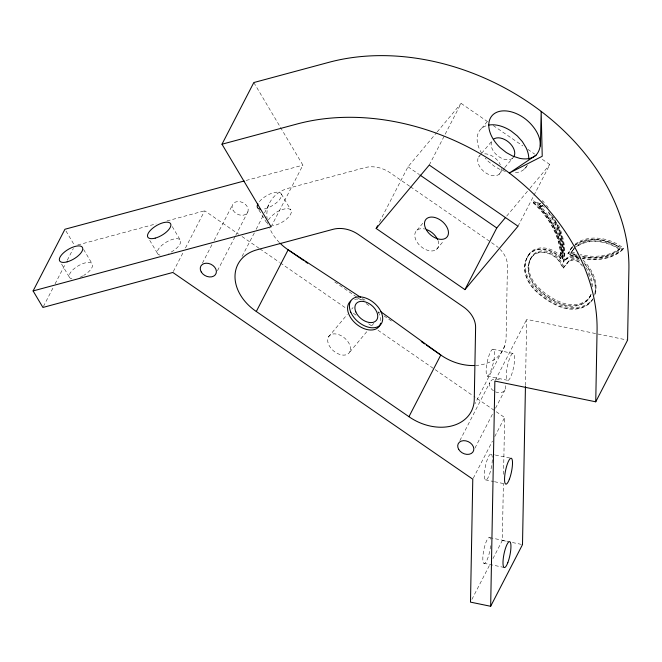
<?xml version="1.0" encoding="UTF-8"?>
<svg xmlns="http://www.w3.org/2000/svg" width="662" height="662" viewBox="0 0 662 662"><rect width="100%" height="100%" fill="white"/><g stroke="black" fill="none" stroke-linecap="round" stroke-linejoin="round"><path stroke-width="0.5" stroke-dasharray="3.31 2.48" d="M492.958 558.596L502.326 540.457L503.385 483.632M503.559 474.331L504.618 417.507L474.025 396.43M525.462 385.507L526.695 319.382L626.566 339.92M542.153 205.22A2.35 1.771 27.3 0 1 539.439 204.533L538.645 206.081L545.67 214.596A84.364 63.668 27.3 0 1 561.823 253.885L562.443 258.983L562.617 256.873A89.718 67.714 27.3 0 0 548.062 212.022M562.443 258.983L563.412 255.333A89.718 67.714 27.3 0 0 554.806 220.181M579.084 259.14A10.807 8.159 27.3 0 0 566.432 259.14A43.675 32.959 27.3 0 0 563.544 262.094L563.958 257.17A91.124 68.774 27.3 0 0 550.817 214.041M563.544 262.094L564.347 260.555L564.752 255.623A91.124 68.774 27.3 0 0 558.463 224.981M254.332 232.925L242.027 256.467M256.177 229.292L264.039 213.834M264.502 212.932L269.591 202.936M504.775 345.821L474.952 403.787M43.386 306.547L53.217 287.498M55.087 283.874L65.389 263.915M67.259 260.29L73.35 248.498M173.303 271.552L183.597 251.601M185.468 247.977L204.666 210.789L238.651 234.207M202.431 263.137L212.262 244.088M214.132 240.455L232.387 205.088M217.484 270.7L235.275 236.235M235.746 235.333L247.919 211.749M271.081 226.834L302.915 165.161L253.819 82.543M379.45 222.118L408.007 166.791L436.539 132.706M429.257 165.053L461.091 103.38L487.29 121.436M518.007 226.222L533.456 196.291M533.928 195.389L549.841 164.548L541.392 158.723M593.276 298.347A30.452 22.98 27.3 0 1 557.785 305.364A59.1 44.602 27.3 0 1 535.037 289.691A35.889 27.084 27.3 0 1 529.377 254.142A20.075 15.152 27.3 0 1 555.699 253.488A21.498 16.227 27.3 0 1 560.863 258.081A82.957 62.609 27.3 0 0 541.168 210.185L532.902 201.86L533.473 200.76L541.731 209.093A82.957 62.609 27.3 0 1 561.426 256.988L560.631 258.528A82.957 62.609 27.3 0 0 540.937 210.632L533.407 202.886L534.201 201.339A6.066 4.584 27.3 0 0 539.398 202.688M542.128 206.196L542.36 205.741M527.448 257.038L528.243 255.499M530.634 258.817L531.429 257.27M459.883 440.569L489.847 382.52M495.333 380.154L526.695 319.382M561.955 258.379L562.758 256.839L562.617 252.346A84.364 63.668 27.3 0 0 546.464 213.056L539.439 204.533M578.547 257.692A53.142 40.109 27.3 0 1 571.422 255.441L567.872 253.935L568.666 252.396L572.216 253.902A53.142 40.109 27.3 0 0 577.545 255.664M591.001 294.317A26.803 20.224 27.3 0 1 562.278 304.669L556.601 302.327A55.459 41.855 27.3 0 1 538.76 290.03L534.97 286.042A32.231 24.328 27.3 0 1 532.149 256.624A16.434 12.404 27.3 0 1 551.86 254.944L554.384 256.558A17.857 13.472 27.3 0 1 559.837 262.425L563.172 268.226L567.326 262.607A40.034 30.212 27.3 0 1 569.709 260.133L570.594 259.446A7.158 5.404 27.3 0 1 579.159 260.447L579.937 261.093M575.22 244.17A38.106 28.764 27.3 0 1 618.78 244.94L623.488 248.134L622.694 249.673L617.836 246.372A35.847 27.059 27.3 0 0 572.754 249.88L570.834 253.339L572.191 250.972A35.847 27.059 27.3 0 1 574.384 248.432M474.944 448.141L493.198 412.765M495.54 408.231L505.371 389.182M473.247 478.278L492.445 441.091M494.779 436.556L504.618 417.507M589.825 297.072L590.62 295.533M582.155 256.724A50.891 38.404 27.3 0 0 618.796 250.137L620.269 248.018L619.591 248.598A50.891 38.404 27.3 0 1 580.367 254.613M471.89 599.408L489.681 564.943M567.872 253.935L570.851 248.672A38.106 28.764 27.3 0 1 573.838 245.345M268.375 219.991L271.221 216.317L276.393 212.237A13.753 5.751 -30.7 0 1 291.181 212.883A13.753 5.751 -30.7 0 1 272.43 225.792M563.172 268.226L566.763 263.699A40.034 30.212 27.3 0 1 569.146 261.225L570.032 260.547A7.158 5.404 27.3 0 1 578.596 261.54L581.468 264.254M437.201 131.912L461.091 103.38M481.481 128.494L487.306 121.535M416.961 230.244L422.786 223.284M478.518 157.068L481.067 154.023M481.704 153.253L492.106 140.832M328.443 336.95L347.244 314.5M351.779 309.08L353.069 307.532M349.751 352.043L367.253 331.132M371.796 325.712L373.74 323.387M499.115 174.296L504.411 167.966M504.858 167.436L513.977 156.53M436.564 249.384L443.681 240.877M524.412 169.1L527.655 165.235M506.711 216.069L529.277 189.117M529.939 188.331L549.841 164.548M623.488 248.134L621.204 250.087A53.142 40.109 27.3 0 1 582.941 256.964M622.694 249.673L620.41 251.634A53.142 40.109 27.3 0 1 582.146 258.503M246.156 180.445L302.915 165.161M77.727 244.973L156.075 223.872M166.981 220.934L204.666 210.789M487.257 376.148L488.722 375.155L490.749 371.241L493.645 361.965A13.753 3.144 -78.4 0 0 493.165 349.313A13.753 3.144 -78.4 0 0 487.728 359.838A13.753 3.144 -78.4 0 0 486.719 375.395L487.257 376.148L507.398 380.245M491.303 454.198A13.223 3.02 -78.4 0 1 489.193 475.101A13.223 3.02 -78.4 0 1 484.559 471.774A13.223 3.02 -78.4 0 1 491.303 454.198L494.324 454.819M495.333 455.034L510.468 458.145M485.395 479.851L493.471 481.506M494.481 481.713L505.578 483.996M489.748 537.618L508.913 541.557M502.326 540.457L507.365 541.491M512.413 542.534L521.49 544.396M483.848 563.263L504.022 567.417M492.9 349.271L513.538 353.566A13.753 3.144 -78.4 0 1 511.345 375.304A13.753 3.144 -78.4 0 1 506.521 371.845A13.753 3.144 -78.4 0 1 513.538 353.566M505.487 171.45L501.242 170.084L494.63 166.468L488.581 161.652A29.624 19.165 39.9 0 1 485.271 158.168M571.629 251.8L572.68 252.247A50.891 38.404 27.3 0 0 577.785 253.935M571.066 252.892L572.117 253.339A50.891 38.404 27.3 0 0 577.223 255.027M568.104 253.488L571.654 254.994A53.142 40.109 27.3 0 0 580.574 257.675M362.47 298.512L365.068 300.217M619.475 249.557L617.042 247.911A35.847 27.059 27.3 0 0 576.759 246.661M493.207 125.515L522.798 145.905M527.862 149.405L534.631 154.064M408.007 166.791L418.996 174.363M409.654 186.221L390.183 172.799A26.447 19.959 27.3 0 0 364.969 167.61L288.847 188.116A44.966 33.936 27.3 0 0 267.076 218.816M410.506 186.8L495.168 245.155A26.447 19.959 27.3 0 1 498.254 247.547M334.782 281.962L356.826 297.155M357.679 297.743L361.915 300.664M366.152 303.585L370.397 306.506M378.027 311.769L379.723 312.936M383.968 315.857L391.598 321.12M242.052 236.549L259.049 248.267M259.893 248.854L279.438 262.317M280.291 262.905L346.565 308.583M353.367 313.267L356.76 315.608M368.66 323.809L372.905 326.738M378.01 330.255L473.173 395.843M543.279 205.832L544.561 207.355M562.758 256.839L563.238 257.444M258.941 210.044L268.011 225.039M281.367 194.065L290.883 210.036M172.277 226.603L180.544 240.513M149.728 240.323L157.482 253.364M83.619 249.475L92.399 264.254M65.968 230.988L74.235 244.907M61.591 264.055L69.336 277.105M563.966 266.687L560.631 260.886A17.857 13.472 27.3 0 0 555.178 255.011L552.654 253.405A16.434 12.404 27.3 0 0 532.943 255.085A32.231 24.328 27.3 0 0 535.765 284.495L539.555 288.491A55.459 41.855 27.3 0 0 557.396 300.788L563.072 303.13A26.803 20.224 27.3 0 0 591.795 292.769M563.403 267.779L560.06 261.978A17.857 13.472 27.3 0 0 554.615 256.111L552.091 254.498A16.434 12.404 27.3 0 0 532.38 256.177A32.231 24.328 27.3 0 0 535.202 285.587L538.992 289.584A55.459 41.855 27.3 0 0 556.833 301.88L562.51 304.222A26.803 20.224 27.3 0 0 591.232 293.87M267.241 222.515L267.258 223.996M259.372 201.645A13.753 5.751 -30.7 0 1 276.335 192.203A13.753 5.751 -30.7 0 1 279.372 199.833A13.753 5.751 -30.7 0 1 262.409 209.283M438.037 240.604A13.753 8.896 39.9 0 1 430.159 250.881A13.753 8.896 39.9 0 1 415.082 237.741A13.753 8.896 39.9 0 1 424.714 228.994M279.414 242.565A44.966 33.936 27.3 0 1 269.649 228.191M475.556 365.482A44.966 33.936 27.3 0 0 506.099 337.843L507.44 265.81A26.447 19.959 27.3 0 0 500.331 249.541M505.437 385.731A8.465 6.388 27.3 0 1 495.399 391.871M493.463 390.803A8.465 6.388 27.3 0 1 490.509 381.295A8.465 6.388 27.3 0 1 501.134 380.509M490.592 545.695A13.223 3.02 -78.4 0 1 484.352 563.403A13.223 3.02 -78.4 0 1 484.675 546.324A13.223 3.02 -78.4 0 1 490.691 540.291M542.112 201.314A6.066 4.584 27.3 0 0 542.534 200.735A91.124 68.774 27.3 0 1 545.794 204.558M561.426 256.988A21.498 16.227 27.3 0 0 556.27 252.388A20.075 15.152 27.3 0 0 529.939 253.041A35.889 27.084 27.3 0 0 535.599 288.591A59.1 44.602 27.3 0 0 558.347 304.272A30.452 22.98 27.3 0 0 591.919 300.076M595.179 294.118A30.452 22.98 27.3 0 0 595.891 290.734A43.212 32.612 27.3 0 0 582.808 259.909M578.58 256.914A10.807 8.159 27.3 0 0 567.226 257.601A43.675 32.959 27.3 0 0 564.347 260.555M546.415 205.328A91.124 68.774 27.3 0 1 548.235 207.686M354.667 299.34A19.09 12.346 39.9 0 1 364.29 300.407M378.209 312.15A19.09 12.346 39.9 0 1 380.84 321.426M160.055 255.102A13.223 5.528 -30.7 0 1 163.812 243.748A13.223 5.528 -30.7 0 1 180.445 240.298A13.223 5.528 -30.7 0 1 168.785 253.289M71.918 278.843A13.223 5.528 -30.7 0 1 74.773 268.168A13.223 5.528 -30.7 0 1 91.687 263.286A13.223 5.528 -30.7 0 1 83.677 275.442M82.932 275.872A13.223 5.528 -30.7 0 1 79.879 277.361M501.324 168.512A13.538 8.763 39.9 0 1 486.818 173.543A13.538 8.763 39.9 0 1 479.42 155.827M484.725 153.816A13.538 8.763 39.9 0 1 500.331 164.755M542.55 205.328A2.35 1.771 27.3 0 1 538.876 205.634L545.902 214.149A84.364 63.668 27.3 0 1 562.055 253.438L562.675 258.536L562.849 256.426A89.718 67.714 27.3 0 0 548.293 211.575M540.374 203.308A6.066 4.584 27.3 0 1 533.638 202.44M583.967 262.74A43.212 32.612 27.3 0 1 595.328 291.826A30.452 22.98 27.3 0 1 594.617 295.211M579.316 258.693A10.807 8.159 27.3 0 0 566.664 258.693A43.675 32.959 27.3 0 0 563.776 261.647L564.189 256.724A91.124 68.774 27.3 0 0 553.101 216.863M570.288 249.764A38.106 28.764 27.3 0 1 573.267 246.438M573.954 245.842A38.106 28.764 27.3 0 1 618.217 246.041L622.925 249.226L620.642 251.188A53.142 40.109 27.3 0 1 582.378 258.056M576.304 246.736A35.847 27.059 27.3 0 1 617.274 247.464L619.706 249.111L619.028 249.69A50.891 38.404 27.3 0 1 580.657 255.913M585.779 267.655A39.571 29.864 27.3 0 1 592.589 287.382M588.204 273.538A39.571 29.864 27.3 0 1 591.125 281.019M591.654 283.526A39.571 29.864 27.3 0 1 591.878 285.19M540.78 203.358A6.066 4.584 27.3 0 1 533.407 202.886M584.827 264.378A43.212 32.612 27.3 0 1 595.097 292.273A30.452 22.98 27.3 0 1 594.815 293.994M592.622 299.53A30.452 22.98 27.3 0 1 557.553 305.811A59.1 44.602 27.3 0 1 534.805 290.138A35.889 27.084 27.3 0 1 529.145 254.589A20.075 15.152 27.3 0 1 555.468 253.935A21.498 16.227 27.3 0 1 560.631 258.528M542.36 205.294A2.35 1.771 27.3 0 1 541.102 206.834A2.35 1.771 27.3 0 1 538.645 206.081M582.56 266.157A39.571 29.864 27.3 0 0 581.236 264.701L578.365 261.987A7.158 5.404 27.3 0 0 569.8 260.993L568.915 261.672A40.034 30.212 27.3 0 0 566.531 264.146M570.056 250.211A38.106 28.764 27.3 0 1 573.044 246.893M575.162 245.155A38.106 28.764 27.3 0 1 617.985 246.487M576.991 255.474A50.891 38.404 27.3 0 1 571.885 253.786M571.96 251.419A35.847 27.059 27.3 0 1 574.153 248.879M527.399 165.078A29.624 19.165 39.9 0 1 514.357 172.807M481.729 153.352A29.624 19.165 39.9 0 1 487.679 125.325M512.512 158.284A13.538 8.763 39.9 0 1 497.327 155.52A13.538 8.763 39.9 0 1 491.916 141.064M350.463 349.842L350.405 347.277A13.116 8.482 39.9 0 0 338.861 334.682A13.116 8.482 39.9 0 0 327.731 339.151L327.798 341.716A13.116 8.482 39.9 0 0 339.341 354.311A13.116 8.482 39.9 0 0 350.463 349.842M233.098 210.317A8.465 6.388 27.3 0 0 247.083 213.189A8.465 6.388 27.3 0 0 240.281 201.745A8.465 6.388 27.3 0 0 233.098 210.317"/><path stroke-width="0.99" d="M490.666 606.284L494.862 381.064L595.742 401.809L627.576 340.136L628.9 269.029A211.592 159.691 27.3 0 0 541.177 111.39A211.592 159.691 27.3 0 0 328.948 62.311L253.819 82.543L221.985 144.217L271.081 226.834L33.1 290.932L42.922 307.449L172.832 272.463L472.784 479.189L470.492 602.13L490.666 606.284L522.5 544.603L525.446 386.534M595.742 401.809L597.066 330.71A211.592 159.691 27.3 0 0 509.343 173.063A211.592 159.691 27.3 0 0 297.122 123.984L221.985 144.217M540.374 146.029L541.177 111.39L542.228 156.282L509.343 173.063L536.063 155.181C546.977 142.429 534.375 124.746 522.922 117.207A29.624 19.165 39.9 0 0 491.436 116.429A29.624 19.165 39.9 0 0 500.232 147.734L506.281 152.55L512.893 156.166L519.62 158.326A29.624 19.165 39.9 0 0 536.063 155.181M33.1 290.932L64.934 229.251L244.17 180.983M256.302 311.488A44.966 33.936 27.3 0 1 235.002 276.294A44.966 33.936 27.3 0 1 257.013 249.789L333.135 229.292A26.447 19.959 27.3 0 1 358.349 234.48L463.334 306.829A26.447 19.959 27.3 0 1 475.606 327.483L474.265 399.517A44.966 33.936 27.3 0 1 452.03 425.873A44.966 33.936 27.3 0 1 408.95 416.696L256.302 311.488L288.135 249.814A44.966 33.936 27.3 0 1 280.134 243.277M376.173 228.473L429.257 165.053L518.007 226.222L464.931 289.633L376.173 228.473L377.58 225.75M464.931 289.633L496.765 227.96L505.387 217.657M408.95 416.696L440.784 355.014A44.966 33.936 27.3 0 0 474.588 365.532M360.74 297.387L288.135 249.814L303.403 260.332M419.84 174.95L496.765 227.96M305.099 261.507L307.64 263.253M421.28 341.575L424.673 343.917M426.369 345.084L440.784 355.014L380.733 311.645M260.058 209.233A13.753 5.751 -30.7 0 1 257.915 203.83M426.278 229.441A13.753 8.896 39.9 0 1 437.64 239.627M380.6 323.172A19.09 12.346 39.9 0 1 357.662 325.092A19.09 12.346 39.9 0 1 350.786 301.102M488.614 125.118A29.624 19.165 39.9 0 1 511.263 131.126L517.312 135.942L522.376 141.635L526.125 147.816A29.624 19.165 39.9 0 1 528.773 159.021M493.38 139.31A13.538 8.763 39.9 0 1 508.565 142.073A13.538 8.763 39.9 0 1 513.977 156.53M425.583 228.398A13.753 8.896 39.9 0 0 446.271 237.782A13.753 8.896 39.9 0 0 437.549 218.46A13.753 8.896 39.9 0 0 425.583 228.398M201.265 271.991A8.465 6.388 27.3 0 0 215.249 274.871A8.465 6.388 27.3 0 0 208.447 263.418A8.465 6.388 27.3 0 0 201.265 271.991M458.725 449.432A8.465 6.388 27.3 0 0 472.701 452.303A8.465 6.388 27.3 0 0 465.899 440.859A8.465 6.388 27.3 0 0 458.725 449.432M507.812 562.667A13.223 3.02 -78.4 0 0 509.922 541.764A13.223 3.02 -78.4 0 0 503.178 559.34A13.223 3.02 -78.4 0 0 507.812 562.667M509.368 479.247A13.223 3.02 -78.4 0 0 511.478 458.352A13.223 3.02 -78.4 0 0 504.734 475.92A13.223 3.02 -78.4 0 0 509.368 479.247M350.819 312.274A19.09 12.346 39.9 0 0 379.483 325.745A19.09 12.346 39.9 0 0 367.882 298.926A19.09 12.346 39.9 0 0 350.819 312.274M355.85 311.943A13.116 8.482 39.9 0 0 375.536 321.202A13.116 8.482 39.9 0 0 367.575 302.774A13.116 8.482 39.9 0 0 355.85 311.943M155.214 238.13A13.223 5.528 -30.7 0 0 170.722 223.996A13.223 5.528 -30.7 0 0 151.648 229.135A13.223 5.528 -30.7 0 0 155.214 238.13M67.069 261.871A13.223 5.528 -30.7 0 0 82.585 247.729A13.223 5.528 -30.7 0 0 63.502 252.867A13.223 5.528 -30.7 0 0 67.069 261.871"/></g></svg>
